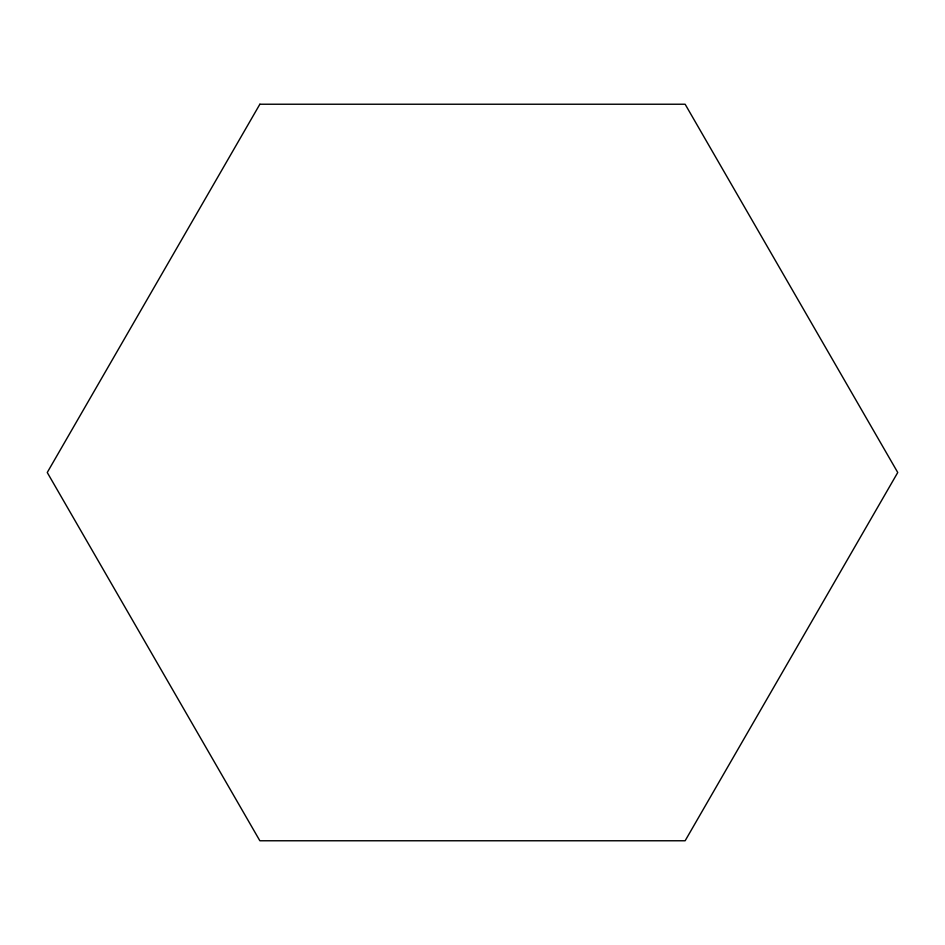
<?xml version="1.0" encoding="UTF-8"?>
<svg xmlns="http://www.w3.org/2000/svg" width="945" height="945" viewBox="0 0 945 945"><rect width="100%" height="100%" fill="white"/><g stroke="black" fill="none" stroke-linecap="round" stroke-linejoin="round"><path stroke-width="1.42" d="M259.863 104.233L47.25 472.5L259.863 840.766L685.137 840.766L897.75 472.5L685.137 104.233L259.863 104.233"/></g></svg>
